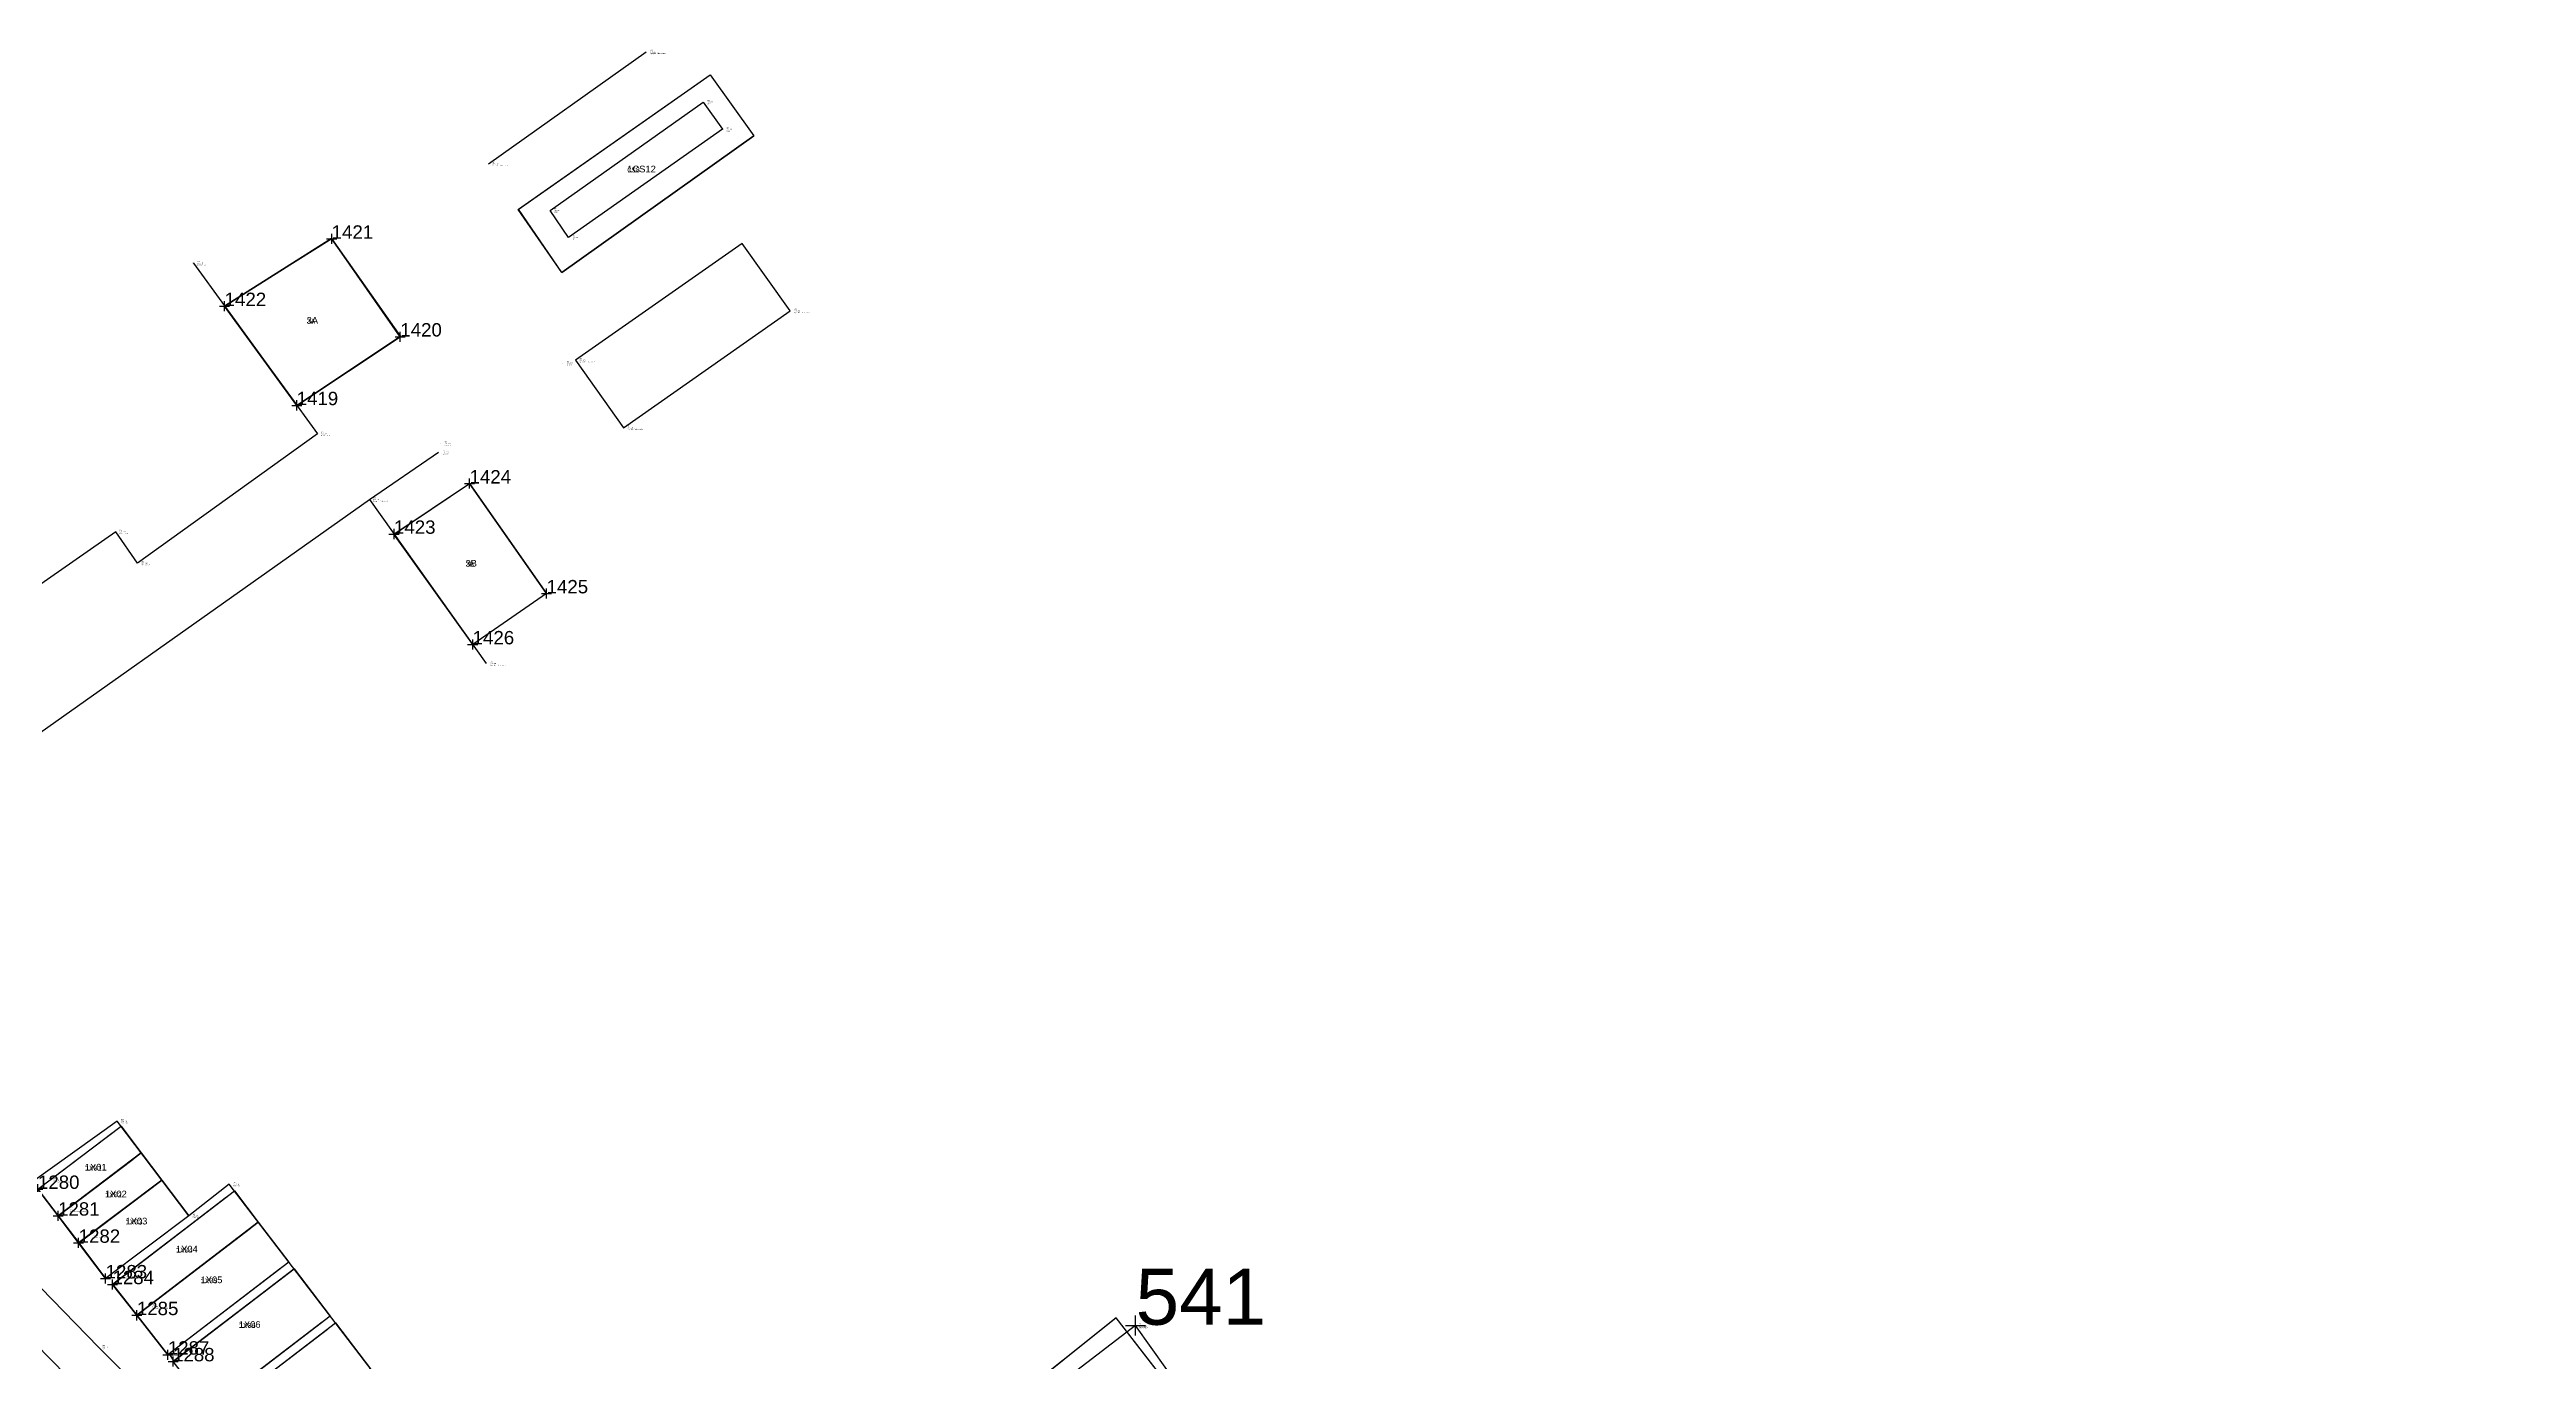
# Model space of a CAD drawing. Extents: x -1000 to 923337, y -63322 to 323191.
# Drawn here: x 208588 to 455766, y 175042 to 305962 of the extents above; entities that cross this region are included whole.
import ezdxf
from ezdxf.enums import TextEntityAlignment as Align

# ---------------------------------------------------------------- set-up
doc = ezdxf.new("R2010")
doc.units = 0
doc.header["$PDMODE"] = 35
doc.header["$PDSIZE"] = 1
for name, color, linetype in [('pntdesc', 1, 'Continuous'), ('pntelev', 2, 'Continuous'), ('punti tracciati', 7, 'Continuous'), ('WF nome aree GPS', 7, 'Continuous'), ('WF nuovi punti', 6, 'Continuous'), ('WF_ingombro_stive_2', 1, 'Continuous'), ('WF_lato_di_accesso', 40, 'Continuous'), ('WF_nome_aree_GPS', 7, 'Continuous')]:
    doc.layers.add(name, color=color, linetype=linetype)
for name, color, linetype, lineweight in [('WF ingombro stive 2', 1, 'Continuous', 30), ('WF lato di accesso', 40, 'Continuous', 30), ('WF piazzole', 6, 'Continuous', 30)]:
    doc.layers.add(name, color=color, linetype=linetype, lineweight=lineweight)
doc.layers.add('WF_piazzole', color=6, linetype='Continuous', plot=False)
doc.styles.add('FONTSTYLE_1', font='arial.ttf', dxfattribs={"height": 0.2})
doc.styles.add('FONTSTYLE_2', font='arial.ttf', dxfattribs={"height": 0.2})
doc.styles.get("Standard").update_dxf_attribs({"font": 'consola.ttf', "height": 500})

# ---------------------------------------------------------------- blocks, each defined once
blk = doc.blocks.new('rilievo 2')
at = {"color": 8}
for p, q in [((343529, -300105), (362675, -286691)), ((362675, -286691), (367033, -292754)), ((367033, -292754), (347859, -306419)), ((347859, -306419), (343529, -300105)), ((314221, -309751, 1389), (324899, -303028)), ((324899, -303028), (331757, -312807)), ((321414, -319661, 1343), (314221, -309751, 1389)), ((331757, -312807), (321414, -319661, 1343)), ((331123, -332506, 1316), (338668, -327458)), ((338668, -327458), (346349, -338439)), ((338975, -343527, 1357), (331123, -332506, 1316)), ((346349, -338439), (338975, -343527, 1357))]:
    blk.add_line(p, q, dxfattribs=at)
for points in [[(340568, -295564, 1164), (356296, -284374, 1288)], [(311105, -305458, 1408), (323482, -322511, 1330), (305542, -335424, 1375), (303358, -332290, 1408), (292598, -339814, 1383), (286849, -344201, 1684)], [(328669, -329063, 1303), (335568, -324336, 1252)], [(282761, -361510, 1488), (328669, -329063, 1303), (340328, -345427, 1364)], [(161648, -448828, 1954), (186863, -479531, 1078), (241997, -524553, 234), (257566, -525503, 360), (287808, -502280, 2651), (311879, -483968, 2683), (320954, -477001, -331), (327105, -472296, -331), (335070, -466036, 2080), (354649, -449578, 2133), (314683, -397379, 2207), (310635, -400536, 2212), (303510, -391107, 2143), (295063, -397138, 2335), (271429, -369482, 1692), (264211, -374625, 1649), (263130, -375375, 1675), (222048, -404916, 2809)], [(296763, -396987, 2097), (303088, -392207, 2141)], [(298405, -399939, 2075), (305105, -394875, 2156)], [(301725, -419830, 2134), (304801, -416814, 2121), (301650, -413663, 2177), (294713, -406524, 2245), (295761, -405499, 2083), (287434, -396931, 2164), (283275, -401007, 2139)], [(300603, -402537, 2057), (307154, -397587, 2172)], [(304057, -406584, 2078), (314405, -398661, 2197)], [(306597, -409583, 2112), (316791, -401777, 2195)], [(319839, -405759, 2184), (308675, -414307, 2015), (309128, -415022, 2044), (320352, -406429, 2185)], [(409819, -418071, -1234), (405135, -411494, 947), (372257, -436688, -825)], [(323967, -411150, 2179), (313043, -419514, 2052), (313600, -420183, 2111), (324496, -411841, 2182)]]:
    blk.add_polyline3d(points, dxfattribs=at)
at = {"color": 1}
blk.add_polyline3d([(361982, -289414, 1229), (363895, -292118, 1195), (348549, -302912, 1394), (346701, -300225, 1391)], close=True, dxfattribs=at)
at = {"color": 8}
for points in [[(349242, -315168, 1297), (354041, -321890, 1217), (370666, -310228, 1351), (365867, -303506, 1431)], [(330623, -449313, 2125), (301532, -477741, 2033), (237357, -412142, 2131), (266341, -383731, 2144)]]:
    blk.add_polyline3d(points, close=True, dxfattribs=at)
for p in [(356296, -284374, 1288), (361982, -289414, 1229), (363895, -292118, 1195), (340568, -295564, 1164), (346701, -300225, 1391), (348549, -302912, 1394), (311105, -305458, 1408), (370666, -310228, 1351), (347980, -315465, 1291), (349242, -315168, 1297), (323482, -322511, 1330), (335769, -323474, 1230), (354041, -321890, 1217), (335568, -324336, 1252), (328669, -329063, 1303), (303358, -332290, 1408), (305542, -335424, 1375), (340328, -345427, 1364), (303510, -391107, 2143), (296763, -396987, 2097), (314683, -397379, 2207), (298405, -399939, 2075), (300603, -402537, 2057), (310635, -400536, 2212), (304057, -406584, 2078), (306597, -409583, 2112), (405135, -411494, 947), (301650, -413663, 2177), (308675, -414307, 2015), (309128, -415022, 2044)]:
    blk.add_point(p, dxfattribs=at)
for s, p in [('502', (356685, -284207, 1288)), ('Spigolo fabbricato', (356685, -284540, 1288)), ('273.280', (356685, -284374, 1288)), ('503', (362371, -289248, 1229)), ('CS12', (362371, -289581, 1229)), ('273.220', (362371, -289414, 1229)), ('CS12', (364284, -292285, 1195)), ('504', (364284, -291952, 1195)), ('273.186', (364284, -292118, 1195)), ('Spigolo fabbricato', (340957, -295731, 1164)), ('501', (340957, -295398, 1164)), ('273.156', (340957, -295564, 1164)), ('CS12', (347090, -300392, 1391)), ('506', (347090, -300058, 1391)), ('273.383', (347090, -300225, 1391)), ('CS12', (348938, -303078, 1394)), ('505', (348938, -302745, 1394)), ('273.386', (348938, -302912, 1394)), ('518', (311494, -305292, 1408)), ('273.400', (311494, -305458, 1408)), ('Blocco CLS', (311494, -305625, 1408)), ('Spigolo fabbricato', (371055, -310395, 1351)), ('510', (371055, -310061, 1351)), ('273.343', (371055, -310228, 1351)), ('Cancello', (348369, -315632, 1291)), ('511', (348369, -315298, 1291)), ('273.283', (348369, -315465, 1291)), ('Spigolo fabbricato', (349631, -315335, 1297)), ('508', (349631, -315002, 1297)), ('273.288', (349631, -315168, 1297)), ('517', (323871, -322344, 1330)), ('273.322', (323871, -322511, 1330)), ('Blocco CLS', (323871, -322678, 1330)), ('Stazione', (336158, -323641, 1230)), ('500', (336158, -323307, 1230)), ('273.222', (336158, -323474, 1230)), ('Spigolo fabbricato', (354430, -322057, 1217)), ('509', (354430, -321723, 1217)), ('273.209', (354430, -321890, 1217)), ('Cancello', (335957, -324503, 1252)), ('512', (335957, -324169, 1252)), ('273.243', (335957, -324336, 1252)), ('Spigolo fabbricato', (329058, -329230, 1303)), ('439', (329058, -328896, 1303)), ('273.294', (329058, -329063, 1303)), ('515', (303747, -332123, 1408)), ('273.400', (303747, -332290, 1408)), ('Blocco CLS', (303747, -332457, 1408)), ('516', (305931, -335257, 1375)), ('273.366', (305931, -335424, 1375)), ('Blocco CLS', (305931, -335590, 1375)), ('Spigolo fabbricato', (340717, -345594, 1364)), ('507', (340717, -345260, 1364)), ('273.356', (340717, -345427, 1364)), ('400', (303899, -390940, 2143)), ('Muro CLS', (303899, -391274, 2143)), ('274.134', (303899, -391107, 2143)), ('413', (297152, -396820, 2097)), ('274.089', (297152, -396987, 2097)), ('Baraccatura acciaio', (297152, -397153, 2097)), ('402', (315072, -397212, 2207)), ('Muro CLS', (315072, -397546, 2207)), ('274.199', (315072, -397379, 2207)), ('414', (298794, -399772, 2075)), ('274.066', (298794, -399939, 2075)), ('Baraccatura acciaio', (298794, -400106, 2075)), ('401', (311024, -400369, 2212)), ('415', (300992, -402371, 2057)), ('274.049', (300992, -402537, 2057)), ('Baraccatura acciaio', (300992, -402704, 2057)), ('Muro CLS', (311024, -400702, 2212)), ('274.203', (311024, -400536, 2212)), ('416', (304446, -406417, 2078)), ('274.070', (304446, -406584, 2078)), ('Baraccatura acciaio', (304446, -406750, 2078)), ('417', (306986, -409416, 2112)), ('274.103', (306986, -409583, 2112)), ('Baraccatura acciaio', (306986, -409749, 2112)), ('541', (405524, -411327, 947)), ('Muro CLS', (405524, -411661, 947)), ('272.939', (405524, -411494, 947)), ('404', (302039, -413496, 2177)), ('274.169', (302039, -413663, 2177)), ('Box', (302039, -413830, 2177)), ('407', (309064, -414140, 2015)), ('274.006', (309064, -414307, 2015)), ('Blocco CLS', (309064, -414473, 2015)), ('408', (309517, -414855, 2044)), ('274.036', (309517, -415022, 2044))]:
    blk.add_text(s, height=100, dxfattribs=at).set_placement(p, align=Align.MIDDLE_LEFT)
at = {"color": 8, "char_height": 0.2, "attachment_point": 1}
for width, insert in [(18593.68, (320295, -306216)), (159.69, (322720, -308108)), (6513.53, (320552, -310491)), (5972.42, (320552, -310491))]:
    blk.add_mtext_dynamic_manual_height_columns('3A', width=width, gutter_width=1, heights=[0], dxfattribs=dict(at, insert=insert))
blk = doc.blocks.new('Croce___ATS')
at = {"color": 0}
for p, q in [((-0.5, 0), (0.5, 0)), ((0, -0.5), (0, 0.5))]:
    blk.add_line(p, q, dxfattribs=at)
blk = doc.blocks.new('T_P_7')
blk.add_point((0, 0))
at = {"xscale": 2, "yscale": 2}
blk.add_blockref('Croce___ATS', (0, 0), dxfattribs=at)
at = {"color": 7, "insert": (0, 0), "char_height": 5.586, "attachment_point": 7, "style": 'FONTSTYLE_1'}
blk.add_mtext('541', dxfattribs=at)
blk = doc.blocks.new('T_P_285')
at = {"color": 7}
blk.add_point((0, 0), dxfattribs=at)
blk.add_blockref('Croce___ATS', (0, 0), dxfattribs=at)
at = {"color": 7, "insert": (0, 0), "char_height": 1.333, "attachment_point": 7, "style": 'FONTSTYLE_1'}
blk.add_mtext('1280', dxfattribs=at)
blk = doc.blocks.new('T_P_286')
at = {"color": 7}
blk.add_point((0, 0), dxfattribs=at)
blk.add_blockref('Croce___ATS', (0, 0), dxfattribs=at)
at = {"color": 7, "insert": (0, 0), "char_height": 1.333, "attachment_point": 7, "style": 'FONTSTYLE_1'}
blk.add_mtext('1281', dxfattribs=at)
blk = doc.blocks.new('T_P_287')
at = {"color": 7}
blk.add_point((0, 0), dxfattribs=at)
blk.add_blockref('Croce___ATS', (0, 0), dxfattribs=at)
at = {"color": 7, "insert": (0, 0), "char_height": 1.333, "attachment_point": 7, "style": 'FONTSTYLE_1'}
blk.add_mtext('1282', dxfattribs=at)
blk = doc.blocks.new('T_P_288')
at = {"color": 7}
blk.add_point((0, 0), dxfattribs=at)
blk.add_blockref('Croce___ATS', (0, 0), dxfattribs=at)
at = {"color": 7, "insert": (0, 0), "char_height": 1.333, "attachment_point": 7, "style": 'FONTSTYLE_1'}
blk.add_mtext('1283', dxfattribs=at)
blk = doc.blocks.new('T_P_289')
at = {"color": 7}
blk.add_point((0, 0), dxfattribs=at)
blk.add_blockref('Croce___ATS', (0, 0), dxfattribs=at)
at = {"color": 7, "insert": (0, 0), "char_height": 1.333, "attachment_point": 7, "style": 'FONTSTYLE_1'}
blk.add_mtext('1284', dxfattribs=at)
blk = doc.blocks.new('T_P_290')
at = {"color": 7}
blk.add_point((0, 0), dxfattribs=at)
blk.add_blockref('Croce___ATS', (0, 0), dxfattribs=at)
at = {"color": 7, "insert": (0, 0), "char_height": 1.333, "attachment_point": 7, "style": 'FONTSTYLE_1'}
blk.add_mtext('1285', dxfattribs=at)
blk = doc.blocks.new('T_P_291')
at = {"color": 7}
blk.add_point((0, 0), dxfattribs=at)
blk.add_blockref('Croce___ATS', (0, 0), dxfattribs=at)
at = {"color": 7, "insert": (0, 0), "char_height": 1.333, "attachment_point": 7, "style": 'FONTSTYLE_1'}
blk.add_mtext('1287', dxfattribs=at)
blk = doc.blocks.new('T_P_292')
at = {"color": 7}
blk.add_point((0, 0), dxfattribs=at)
blk.add_blockref('Croce___ATS', (0, 0), dxfattribs=at)
at = {"color": 7, "insert": (0, 0), "char_height": 1.333, "attachment_point": 7, "style": 'FONTSTYLE_1'}
blk.add_mtext('1288', dxfattribs=at)
blk = doc.blocks.new('T_P_420')
at = {"color": 7}
blk.add_point((0, 0), dxfattribs=at)
blk.add_blockref('Croce___ATS', (0, 0), dxfattribs=at)
at = {"color": 7, "insert": (0, 0), "char_height": 1.333, "attachment_point": 7, "style": 'FONTSTYLE_1'}
blk.add_mtext('1419', dxfattribs=at)
blk = doc.blocks.new('T_P_421')
at = {"color": 7}
blk.add_point((0, 0), dxfattribs=at)
blk.add_blockref('Croce___ATS', (0, 0), dxfattribs=at)
at = {"color": 7, "insert": (0, 0), "char_height": 1.333, "attachment_point": 7, "style": 'FONTSTYLE_1'}
blk.add_mtext('1420', dxfattribs=at)
blk = doc.blocks.new('T_P_422')
at = {"color": 7}
blk.add_point((0, 0), dxfattribs=at)
blk.add_blockref('Croce___ATS', (0, 0), dxfattribs=at)
at = {"color": 7, "insert": (0, 0), "char_height": 1.333, "attachment_point": 7, "style": 'FONTSTYLE_1'}
blk.add_mtext('1421', dxfattribs=at)
blk = doc.blocks.new('T_P_423')
at = {"color": 7}
blk.add_point((0, 0), dxfattribs=at)
blk.add_blockref('Croce___ATS', (0, 0), dxfattribs=at)
at = {"color": 7, "insert": (0, 0), "char_height": 1.333, "attachment_point": 7, "style": 'FONTSTYLE_1'}
blk.add_mtext('1422', dxfattribs=at)
blk = doc.blocks.new('T_P_424')
at = {"color": 7}
blk.add_point((0, 0), dxfattribs=at)
blk.add_blockref('Croce___ATS', (0, 0), dxfattribs=at)
at = {"color": 7, "insert": (0, 0), "char_height": 1.333, "attachment_point": 7, "style": 'FONTSTYLE_1'}
blk.add_mtext('1423', dxfattribs=at)
blk = doc.blocks.new('T_P_425')
at = {"color": 7}
blk.add_point((0, 0), dxfattribs=at)
blk.add_blockref('Croce___ATS', (0, 0), dxfattribs=at)
at = {"color": 7, "insert": (0, 0), "char_height": 1.333, "attachment_point": 7, "style": 'FONTSTYLE_1'}
blk.add_mtext('1424', dxfattribs=at)
blk = doc.blocks.new('T_P_426')
at = {"color": 7}
blk.add_point((0, 0), dxfattribs=at)
blk.add_blockref('Croce___ATS', (0, 0), dxfattribs=at)
at = {"color": 7, "insert": (0, 0), "char_height": 1.333, "attachment_point": 7, "style": 'FONTSTYLE_1'}
blk.add_mtext('1425', dxfattribs=at)
blk = doc.blocks.new('T_P_427')
at = {"color": 7}
blk.add_point((0, 0), dxfattribs=at)
blk.add_blockref('Croce___ATS', (0, 0), dxfattribs=at)
at = {"color": 7, "insert": (0, 0), "char_height": 1.333, "attachment_point": 7, "style": 'FONTSTYLE_1'}
blk.add_mtext('1426', dxfattribs=at)
blk = doc.blocks.new('punti tracciatura 2')
at = {"layer": 'WF_ingombro_stive_2', "ltscale": 0.5, "flags": 128}
for points, elevation in [([(1346554.09, -3339.74), (1346556.11, -3342.41), (1346547.81, -3348.68), (1346545.8, -3346.01)], 274.13), ([(1346556.11, -3342.41), (1346558.16, -3345.12), (1346549.86, -3351.39), (1346547.81, -3348.68)], 274.2), ([(1346558.16, -3345.12), (1346560.84, -3348.67), (1346552.55, -3354.94), (1346549.86, -3351.39)], 274.33), ([(1346553.24, -3355.52), (1346565.41, -3346.19), (1346567.79, -3349.31), (1346555.67, -3358.61)], 274.07), ([(1346555.67, -3358.61), (1346567.79, -3349.31), (1346570.84, -3353.29), (1346558.76, -3362.55)], 274.07), ([(1346559.28, -3363.22), (1346571.35, -3353.96), (1346574.97, -3358.68), (1346562.95, -3367.9)], 274.04), ([(1346563.49, -3368.58), (1346575.5, -3359.37), (1346579, -3363.95), (1346567.04, -3373.12)], 274.1)]:
    blk.add_lwpolyline(points, close=True, dxfattribs=dict(at, elevation=elevation))
at = {"layer": 'WF_ingombro_stive_2', "ltscale": 0.5, "elevation": 271.99, "flags": 128}
blk.add_lwpolyline([(1346661.75, -3369.64), (1346653.41, -3358.85), (1346643, -3367.18)], dxfattribs=at)
at = {"layer": 'WF_lato_di_accesso', "ltscale": 0.5}
for p, q in [((1346598.07, -3254.56, 271.99), (1346617.24, -3240.89, 271.99)), ((1346571.62, -3267.8, 273.33), (1346581.96, -3260.95, 271.99)), ((1346596.56, -3286.58, 271.99), (1346588.87, -3275.6, 271.99)), ((1346545.8, -3346.01, 274.13), (1346547.81, -3348.68, 274.13)), ((1346547.81, -3348.68, 274.13), (1346549.86, -3351.39, 274.33)), ((1346549.86, -3351.39, 274.33), (1346552.55, -3354.94, 274.33)), ((1346553.24, -3355.52, 274.07), (1346555.67, -3358.61, 274.07)), ((1346555.67, -3358.61, 274.07), (1346558.76, -3362.55, 274.07))]:
    blk.add_line(p, q, dxfattribs=at)
at = {"layer": 'WF_piazzole', "ltscale": 0.5, "flags": 128}
for points, elevation in [([(1346593.74, -3248.24), (1346612.88, -3234.83), (1346617.24, -3240.89), (1346598.07, -3254.56)], 271.99), ([(1346575.11, -3251.17), (1346564.43, -3257.89), (1346571.62, -3267.8), (1346581.96, -3260.95)], 271.99), ([(1346581.33, -3280.64), (1346588.87, -3275.6), (1346596.56, -3286.58), (1346589.18, -3291.67)], 273.31)]:
    blk.add_lwpolyline(points, close=True, dxfattribs=dict(at, elevation=elevation))
at = {"color": 7}
for name, p in [('T_P_422', (1346575.11, -3251.17, 271.99)), ('T_P_423', (1346564.43, -3257.89, 271.99)), ('T_P_421', (1346581.96, -3260.95, 271.99)), ('T_P_420', (1346571.62, -3267.8, 271.99)), ('T_P_425', (1346588.87, -3275.6, 273.31)), ('T_P_424', (1346581.33, -3280.64, 273.31)), ('T_P_426', (1346596.56, -3286.58, 273.31)), ('T_P_427', (1346589.18, -3291.67, 273.31)), ('T_P_285', (1346545.8, -3346.01, 274.13)), ('T_P_286', (1346547.81, -3348.68, 274.13)), ('T_P_287', (1346549.86, -3351.39, 274.2)), ('T_P_288', (1346552.55, -3354.94, 274.33)), ('T_P_289', (1346553.24, -3355.52, 274.07)), ('T_P_290', (1346555.67, -3358.61, 274.07)), ('T_P_291', (1346558.76, -3362.55, 274.07)), ('T_P_292', (1346559.28, -3363.22, 274.04))]:
    blk.add_blockref(name, p, dxfattribs=at)
blk.add_blockref('T_P_7', (1346655.34, -3359.63, 272.94))
at = {"layer": 'pntdesc', "insert": (1346655.73, -3359.85, 272.94), "char_height": 0.133, "attachment_point": 4, "style": 'FONTSTYLE_2'}
blk.add_mtext('Muro CLS', dxfattribs=at)
at = {"layer": 'pntelev', "insert": (1346655.73, -3359.68, 272.94), "char_height": 0.133, "attachment_point": 4, "style": 'FONTSTYLE_2'}
blk.add_mtext('272.939', dxfattribs=at)
at = {"layer": 'WF_nome_aree_GPS', "char_height": 0.667, "attachment_point": 7, "style": 'FONTSTYLE_2'}
for s, insert in [('1CS12', (1346604.61, -3244.56, 272.19)), ('3A', (1346572.61, -3259.66, 272.19)), ('3B', (1346588.46, -3283.91, 272.19)), ('1X01', (1346550.48, -3344.17, 271.99)), ('1X02', (1346552.49, -3346.84, 271.97)), ('1X03', (1346554.54, -3349.55, 272.19)), ('1X04', (1346559.57, -3352.35, 271.99)), ('1X05', (1346562.03, -3355.41, 272)), ('1X06', (1346565.84, -3359.87, 271.9))]:
    blk.add_mtext(s, dxfattribs=dict(at, insert=insert))

msp = doc.modelspace()

# ---------------------------------------------------------------- linework, layer by layer
at = {"layer": 'WF ingombro stive 2'}
for points, elevation in [([(215724.3, 198513.7), (217741, 195844.8), (209445.6, 189575.6), (207428.6, 192244.6), (215724.3, 198513.7)], 2141), ([(217741.3, 195844.8), (219790.9, 193134.3), (211494.4, 186864.5), (209445.6, 189575.6), (217741.3, 195844.8)], 2207.4), ([(219789.8, 193133.4), (222473.6, 189581.8), (214179.6, 183311.5), (211494.5, 186864.5), (219789.8, 193133.4)], 2340.1), ([(214876, 182738.7), (227037.4, 192064.3), (229423.5, 188947.8), (217298, 179649.6), (214876, 182738.7)], 2075.8), ([(217298, 179649.6), (229423.5, 188947.8), (232471.7, 184966.6), (220391.9, 175703.5), (217298, 179649.6)], 2075.8), ([(220912.6, 175039.5), (232984.6, 184296.7), (236599.7, 179575.1), (224581.9, 170359.4), (220912.6, 175039.5)], 2053.5), ([(225118.7, 169674.8), (237128.5, 178884.5), (240633.4, 174306.7), (228676.3, 165137.4), (225118.7, 169674.8)], 2112)]:
    msp.add_lwpolyline(points, dxfattribs=dict(at, elevation=elevation))
msp.add_lwpolyline([(304635.3, 171076.1), (313552.7, 159915.4), (323916.7, 167921), (315043.7, 179407.9), (304635.3, 171076.1)], dxfattribs=at)
at = {"layer": 'WF lato di accesso'}
for p, q in [((259698.1, 283698.8), (278871.7, 297363.9)), ((233252.2, 270456.7, 1343.3), (243595.2, 277310.5)), ((258187.6, 251678.2), (250507, 262659)), ((207428.6, 192244.6, 2141), (209445.6, 189575.6, 2141)), ((209445.6, 189575.6, 2141), (211494.5, 186864.5, 2340.1)), ((211494.5, 186864.5, 2340.1), (214179.6, 183311.5, 2340.1)), ((214876, 182738.7, 2075.8), (217298, 179649.6, 2075.8)), ((217298, 179649.6, 2075.8), (220391.9, 175703.5, 2075.8))]:
    msp.add_line(p, q, dxfattribs=at)
at = {"layer": 'WF nuovi punti'}
for p in [(274514, 303426), (278871, 297363), (255367, 290012), (259698, 283698)]:
    msp.add_point(p, dxfattribs=at)
at = {"layer": 'WF piazzole'}
for points in [[(255368, 290012.4), (274514.1, 303426.2), (278871.7, 297363.9), (259698.1, 283698.8), (255368, 290012.4)], [(236738, 287089.7), (226059.4, 280366.1), (233252.2, 270456.7), (243595.2, 277310.5), (236738, 287089.7)]]:
    msp.add_lwpolyline(points, dxfattribs=at)
at = {"layer": 'WF piazzole', "elevation": 1315.9}
msp.add_lwpolyline([(242961.1, 257611.5), (250507, 262659), (258187.6, 251678.2), (250813.6, 246590.3), (242961.1, 257611.5)], dxfattribs=at)

# ---------------------------------------------------------------- block references
at = {"color": 251}
msp.add_blockref('rilievo 2', (-88161.4, 590117.4), dxfattribs=at)
at = {"layer": 'punti tracciati', "xscale": 1000, "yscale": 1000, "zscale": 1000}
msp.add_blockref('punti tracciatura 2', (-1346338367.3, 3538255.9, -271991), dxfattribs=at)

# ---------------------------------------------------------------- texts
at = {"layer": 'WF nome aree GPS'}
for s, p in [('CS8', (266242.4, 293699.6, 199.1)), ('3A', (234240, 278594.7, 199.1)), ('3B', (250096.1, 254349, 199.1)), ('1X01', (212110, 194090)), ('1X02', (214127.1, 191421.2, -20.7)), ('1X03', (216175.7, 188709.8, 199.1)), ('1X04', (221204.3, 185904.6, -3.2)), ('1X05', (223667.1, 182846.8, 12.6)), ('1X06', (227476.8, 178385.9, -87.5))]:
    msp.add_text(s, height=500, dxfattribs=at).set_placement(p)

doc.saveas('drawing.dxf')
